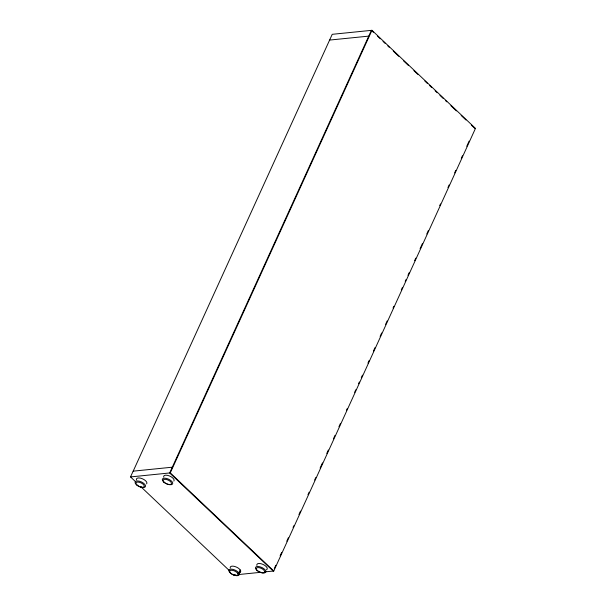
<?xml version="1.0" encoding="UTF-8"?>
<svg xmlns="http://www.w3.org/2000/svg" width="606" height="606" viewBox="0 0 606 606"><rect width="100%" height="100%" fill="white"/><g stroke="black" fill="none" stroke-linecap="round" stroke-linejoin="round"><path stroke-width="0.91" d="M135.305 481.452L130.525 476.922L133.146 471.157L172.301 467.196M133.191 471.15L332.232 34.315L371.97 30.3L475.475 128.389L273.776 570.996L264.784 571.897M371.38 30.361L169.672 472.96L273.177 571.049M130.525 476.922L170.271 472.9L371.97 30.3M240.188 569.89L240.627 570.723L239.256 573.715L238.006 573.92A4.522 2.023 24.5 0 1 232.863 574.647A4.522 2.023 24.5 0 1 230.621 570.375A4.522 2.023 24.5 0 1 237.658 573.261L238.825 572.89L240.188 569.89A5.666 2.538 24.5 0 0 233.795 566.262A5.666 2.538 24.5 0 0 230.295 568.148M274.306 568.579L275.806 565.292M280.116 555.823L281.684 552.384M286.782 541.196L288.35 537.757M293.054 527.432L293.842 525.713M298.94 514.524L300.508 511.085M307.962 494.731L309.136 492.155M314.628 480.103L315.802 477.528M320.112 468.059L322.468 462.901M326.778 453.432L328.346 449.993M333.444 438.805L335.012 435.366M338.936 426.76L340.504 423.321M346.39 410.413L347.17 408.694M354.624 392.34L355.798 389.764M358.54 383.742L359.328 382.015M361.29 377.712L362.464 375.137M367.956 363.085L369.13 360.509M373.44 351.041L375.008 347.602M380.106 336.413L381.674 332.974M385.598 324.369L387.166 320.93M393.052 308.022L393.832 306.303M401.286 289.948L402.46 287.373M405.202 281.351L405.99 279.624M407.952 275.321L409.126 272.745M414.618 260.694L415.792 258.118M420.102 248.649L422.458 243.491M426.768 234.022L428.336 230.583M439.714 205.631L440.494 203.911M447.948 187.565L449.122 184.981M454.614 172.937L455.788 170.354M461.28 158.31L462.454 155.727M466.764 146.258L469.12 141.1M233.992 575.011L235.893 574.814M329.603 40.072L368.751 36.125M475.475 128.389L474.884 128.449L471.453 125.2M238.658 574.541L261.057 572.276M372.061 31.012L373.432 32.307M377.546 36.208L380.288 38.807M383.03 41.405L385.09 43.352M387.832 45.95L389.203 47.253M393.309 51.146L398.793 56.343M403.596 60.895L408.391 65.44M413.875 70.637L417.988 74.53M424.844 81.03L427.586 83.628M429.639 85.575L431.699 87.529M435.123 90.771L437.184 92.726M439.926 95.324L443.35 98.566M445.41 100.52L446.781 101.816M450.894 105.717L456.379 110.913M461.174 115.458L465.969 120.003M170.271 472.9L273.776 570.996M140.766 486.626L229.545 570.769M237.658 573.261L238.006 573.92M163.718 477.18A5.666 2.538 24.5 0 1 169.256 475.869A5.666 2.538 24.5 0 1 173.861 481.096M256.876 565.459A5.666 2.538 24.5 0 1 263.095 564.444A5.666 2.538 24.5 0 1 266.405 569.807M240.627 570.723A5.666 2.538 24.5 0 1 238.908 572.7M239.256 573.715A5.666 2.538 24.5 0 1 232.818 574.632A5.666 2.538 24.5 0 1 230.007 569.276A5.666 2.538 24.5 0 1 238.825 572.89M136.509 479.929A5.666 2.538 24.5 0 1 142.046 478.619A5.666 2.538 24.5 0 1 146.644 483.846M163.552 481.868A5.666 2.538 24.5 0 0 172.498 484.096A5.666 2.538 24.5 0 0 166.521 478.429A5.666 2.538 24.5 0 0 163.552 481.868M257.292 570.526A4.522 2.023 24.5 0 0 264.436 572.306A4.522 2.023 24.5 0 0 259.663 567.784A4.522 2.023 24.5 0 0 257.292 570.526M256.702 570.148A5.666 2.538 24.5 0 0 265.648 572.375A5.666 2.538 24.5 0 0 259.679 566.716A5.666 2.538 24.5 0 0 256.702 570.148M164.143 482.247A4.522 2.023 24.5 0 0 171.286 484.027A4.522 2.023 24.5 0 0 166.514 479.505A4.522 2.023 24.5 0 0 164.143 482.247M136.335 484.611A5.666 2.538 24.5 0 0 145.281 486.845A5.666 2.538 24.5 0 0 139.304 481.179A5.666 2.538 24.5 0 0 136.335 484.611M136.926 484.997A4.522 2.023 24.5 0 0 144.069 486.777A4.522 2.023 24.5 0 0 139.297 482.255A4.522 2.023 24.5 0 0 136.926 484.997"/></g></svg>
